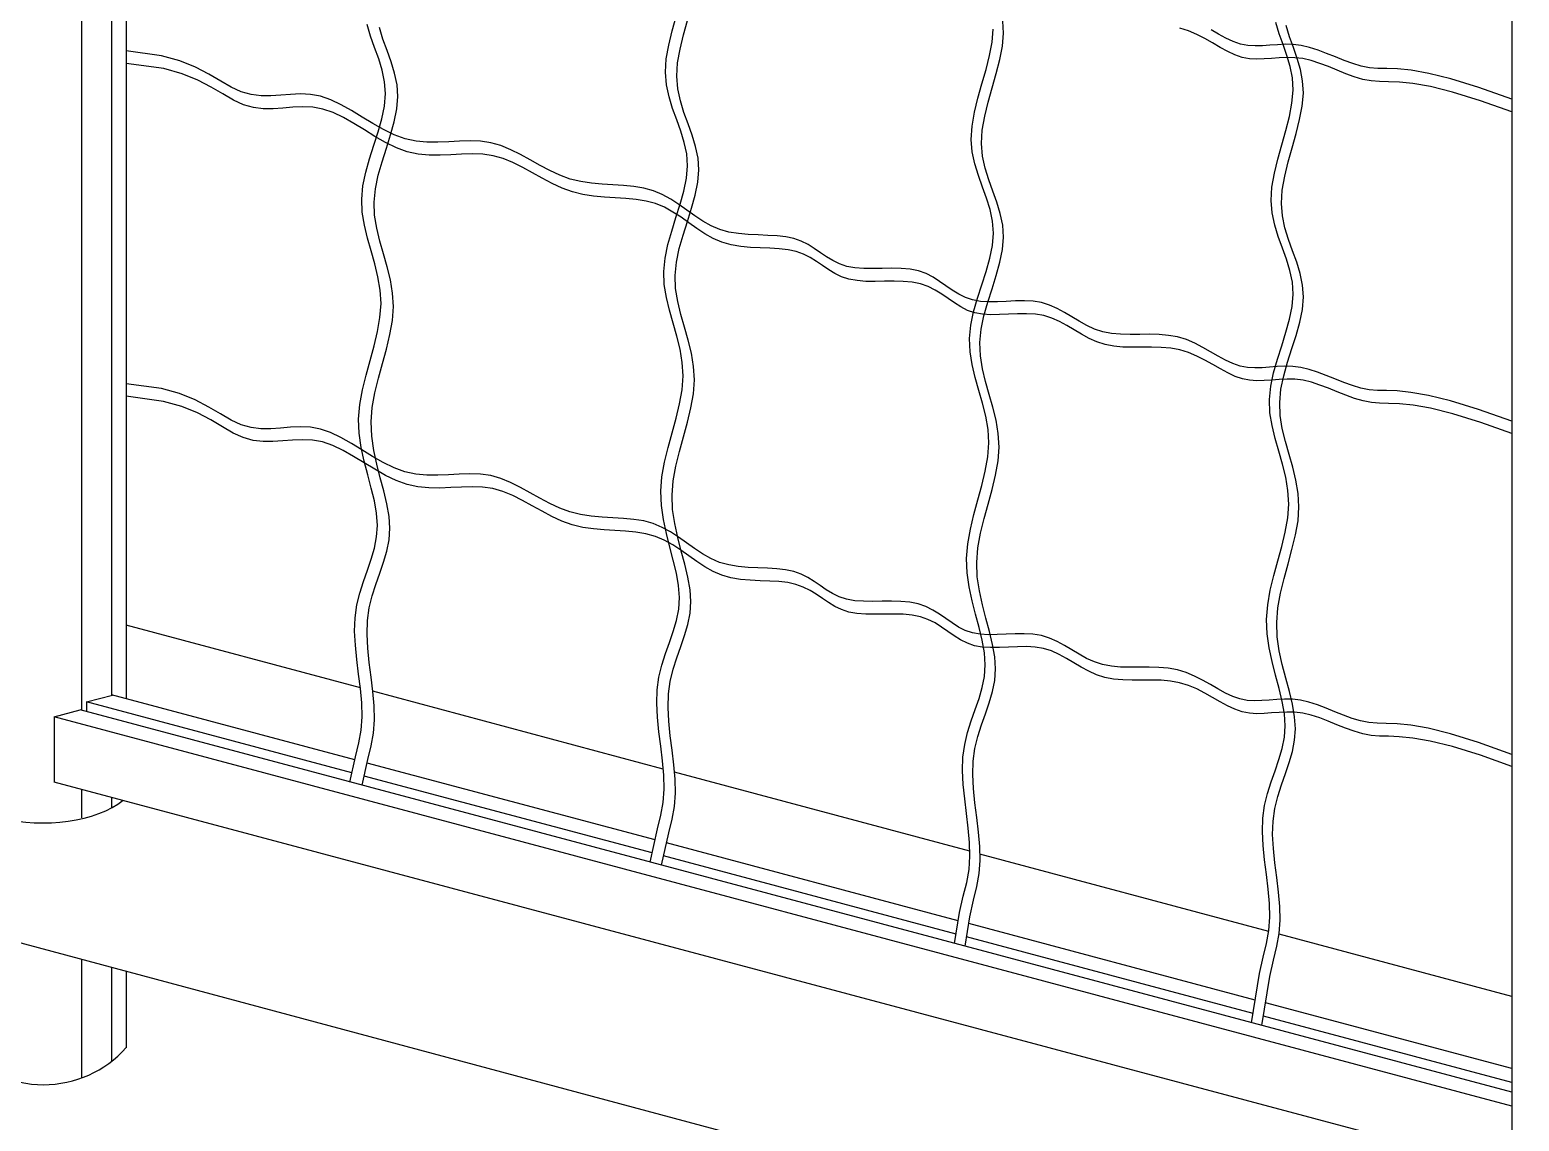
# Model space of a CAD drawing. Header units: millimetres. Extents: x -6218.7 to -6205.6, y -4425 to -4413.8.
# Drawn here: x -6216.96 to -6215.227, y -4418.295 to -4417.026 of the extents above; entities that cross this region are included whole.
import ezdxf

# ---------------------------------------------------------------- set-up
doc = ezdxf.new("R2010")
doc.units = ezdxf.units.MM
doc.header["$LTSCALE"] = 10
doc.layers.add('Termotécnica', color=7, linetype='Continuous')

msp = doc.modelspace()

# ---------------------------------------------------------------- linework, layer by layer
at = {"layer": 'Termotécnica', "color": 1}
for p, q in [((-6216.8997, -4415.4131), (-6216.8997, -4417.8175)), ((-6216.8647, -4415.4225), (-6216.8647, -4417.7999)), ((-6216.8937, -4417.8077), (-6216.8637, -4417.7997)), ((-6216.5852, -4417.8901), (-6216.8937, -4417.8077)), ((-6216.8937, -4417.8077), (-6216.8937, -4417.8189)), ((-6216.5818, -4417.8749), (-6216.8647, -4417.7994)), ((-6216.9314, -4417.8252), (-6216.9013, -4417.8171)), ((-6215.236, -4418.2777), (-6216.9314, -4417.8252)), ((-6215.236, -4418.2617), (-6216.9013, -4417.8171)), ((-6216.2325, -4417.9682), (-6216.5674, -4417.8788)), ((-6216.2359, -4417.9833), (-6216.5708, -4417.8939)), ((-6216.8997, -4417.9093), (-6216.8997, -4417.9427)), ((-6216.8647, -4417.9187), (-6216.8647, -4417.9307)), ((-6216.2188, -4417.9718), (-6216.219, -4417.9717)), ((-6215.8798, -4418.0623), (-6216.219, -4417.9717)), ((-6216.2223, -4417.9869), (-6216.2225, -4417.9869)), ((-6215.8823, -4418.0777), (-6216.2225, -4417.9869)), ((-6215.5344, -4418.1545), (-6215.8676, -4418.0656)), ((-6215.5368, -4418.1699), (-6215.8701, -4418.081)), ((-6216.8997, -4418.1073), (-6216.8997, -4418.2451)), ((-6216.8647, -4418.1167), (-6216.8647, -4418.2258)), ((-6215.236, -4418.2342), (-6215.5224, -4418.1577)), ((-6215.236, -4418.2502), (-6215.5249, -4418.1731))]:
    msp.add_line(p, q, dxfattribs=at)
at = {"layer": 'Termotécnica', "color": 2}
for p, q in [((-6216.8477, -4415.427), (-6216.8477, -4417.8039)), ((-6215.2358, -4415.8595), (-6215.2358, -4418.3971)), ((-6216.8477, -4418.1212), (-6216.8477, -4418.2099))]:
    msp.add_line(p, q, dxfattribs=at)
at = {"layer": 'Termotécnica', "color": 4}
for p, q in [((-6213.562, -4419.0016), (-6218.4827, -4417.6831)), ((-6216.5752, -4417.7914), (-6216.8477, -4417.7184)), ((-6216.2229, -4417.8858), (-6216.5606, -4417.7954)), ((-6216.9314, -4417.8252), (-6216.9313, -4417.9009)), ((-6215.8663, -4417.9814), (-6216.2099, -4417.8893)), ((-6215.2358, -4418.3535), (-6216.9313, -4417.9009)), ((-6215.5185, -4418.0746), (-6215.8545, -4417.9846)), ((-6215.2358, -4418.1503), (-6215.5066, -4418.0778))]:
    msp.add_line(p, q, dxfattribs=at)
at = {"layer": 'Termotécnica', "color": 1}
for points in [[(-6216.2383, -4417.9941), (-6216.2296, -4417.9554), (-6216.2257, -4417.9394), (-6216.2229, -4417.9246), (-6216.2218, -4417.9091), (-6216.2223, -4417.8929), (-6216.2238, -4417.8763), (-6216.2258, -4417.8593), (-6216.2279, -4417.8424), (-6216.2297, -4417.8256), (-6216.2305, -4417.8093), (-6216.2301, -4417.7938), (-6216.228, -4417.779), (-6216.2245, -4417.7651), (-6216.2203, -4417.7516), (-6216.2157, -4417.7386), (-6216.2113, -4417.7257), (-6216.2076, -4417.7129), (-6216.2049, -4417.6998), (-6216.204, -4417.6864), (-6216.205, -4417.6724), (-6216.2075, -4417.658), (-6216.2112, -4417.643), (-6216.2153, -4417.6276), (-6216.2193, -4417.6118), (-6216.2228, -4417.5957), (-6216.2251, -4417.5793), (-6216.2258, -4417.5627), (-6216.2244, -4417.5458), (-6216.2214, -4417.5288), (-6216.2173, -4417.5117), (-6216.2126, -4417.4947), (-6216.208, -4417.4778), (-6216.204, -4417.4611), (-6216.2011, -4417.4446), (-6216.1999, -4417.4285), (-6216.2008, -4417.4128), (-6216.2034, -4417.3974), (-6216.2072, -4417.3822), (-6216.2114, -4417.3672), (-6216.2157, -4417.3523), (-6216.2193, -4417.3373), (-6216.2217, -4417.3223), (-6216.2223, -4417.307), (-6216.2208, -4417.2915), (-6216.2176, -4417.2758), (-6216.2131, -4417.2601), (-6216.2081, -4417.2444), (-6216.2032, -4417.2288), (-6216.1989, -4417.2136), (-6216.1958, -4417.1987), (-6216.1946, -4417.1843), (-6216.1956, -4417.1705), (-6216.1985, -4417.157), (-6216.2026, -4417.1439), (-6216.2073, -4417.1308), (-6216.212, -4417.1175), (-6216.2162, -4417.104), (-6216.2192, -4417.09), (-6216.2204, -4417.0753), (-6216.2194, -4417.0599), (-6216.2166, -4417.0438), (-6216.2125, -4417.0273), (-6216.2079, -4417.0107)], [(-6216.2249, -4417.9977), (-6216.2164, -4417.9601), (-6216.2125, -4417.9441), (-6216.2097, -4417.9293), (-6216.2087, -4417.9138), (-6216.2091, -4417.8977), (-6216.2106, -4417.881), (-6216.2126, -4417.864), (-6216.2148, -4417.8471), (-6216.2165, -4417.8303), (-6216.2173, -4417.8141), (-6216.2169, -4417.7985), (-6216.2148, -4417.7838), (-6216.2113, -4417.7698), (-6216.2071, -4417.7564), (-6216.2025, -4417.7433), (-6216.1981, -4417.7305), (-6216.1944, -4417.7176), (-6216.1918, -4417.7045), (-6216.1908, -4417.6911), (-6216.1918, -4417.6772), (-6216.1943, -4417.6627), (-6216.198, -4417.6477), (-6216.2021, -4417.6323), (-6216.2061, -4417.6166), (-6216.2096, -4417.6004), (-6216.212, -4417.584), (-6216.2126, -4417.5674), (-6216.2113, -4417.5505), (-6216.2082, -4417.5335), (-6216.2041, -4417.5165), (-6216.1994, -4417.4994), (-6216.1948, -4417.4825), (-6216.1908, -4417.4658), (-6216.1879, -4417.4493), (-6216.1867, -4417.4332), (-6216.1876, -4417.4175), (-6216.1902, -4417.4021), (-6216.194, -4417.3869), (-6216.1982, -4417.3719), (-6216.2025, -4417.357), (-6216.2061, -4417.3421), (-6216.2085, -4417.327), (-6216.2092, -4417.3117), (-6216.2076, -4417.2962), (-6216.2044, -4417.2805), (-6216.1999, -4417.2648), (-6216.1949, -4417.2491), (-6216.19, -4417.2336), (-6216.1857, -4417.2183), (-6216.1826, -4417.2034), (-6216.1814, -4417.189), (-6216.1824, -4417.1752), (-6216.1853, -4417.1618), (-6216.1894, -4417.1486), (-6216.1941, -4417.1355), (-6216.1988, -4417.1223), (-6216.203, -4417.1087), (-6216.206, -4417.0947), (-6216.2072, -4417.08), (-6216.2062, -4417.0646), (-6216.2034, -4417.0485), (-6216.1994, -4417.032), (-6216.1947, -4417.0154)], [(-6216.5876, -4417.9009), (-6216.581, -4417.8714), (-6216.577, -4417.8554), (-6216.5742, -4417.8406), (-6216.5732, -4417.8251), (-6216.5737, -4417.8089), (-6216.5751, -4417.7923), (-6216.5772, -4417.7753), (-6216.5793, -4417.7584), (-6216.581, -4417.7416), (-6216.5819, -4417.7253), (-6216.5814, -4417.7098), (-6216.5793, -4417.695), (-6216.5759, -4417.6811), (-6216.5716, -4417.6676), (-6216.5671, -4417.6546), (-6216.5627, -4417.6417), (-6216.5589, -4417.6289), (-6216.5563, -4417.6158), (-6216.5553, -4417.6024), (-6216.5563, -4417.5884), (-6216.5589, -4417.574), (-6216.5625, -4417.559), (-6216.5666, -4417.5436), (-6216.5707, -4417.5278), (-6216.5742, -4417.5117), (-6216.5765, -4417.4953), (-6216.5772, -4417.4787), (-6216.5758, -4417.4618), (-6216.5728, -4417.4448), (-6216.5686, -4417.4277), (-6216.564, -4417.4107), (-6216.5593, -4417.3938), (-6216.5553, -4417.3771), (-6216.5524, -4417.3606), (-6216.5512, -4417.3445), (-6216.5522, -4417.3288), (-6216.5548, -4417.3134), (-6216.5585, -4417.2982), (-6216.5628, -4417.2832), (-6216.567, -4417.2683), (-6216.5706, -4417.2533), (-6216.5731, -4417.2383), (-6216.5737, -4417.223), (-6216.5722, -4417.2075), (-6216.5689, -4417.1918), (-6216.5645, -4417.1761), (-6216.5595, -4417.1604), (-6216.5545, -4417.1448), (-6216.5502, -4417.1296), (-6216.5472, -4417.1147), (-6216.5459, -4417.1003), (-6216.547, -4417.0865), (-6216.5498, -4417.073), (-6216.5539, -4417.0599), (-6216.5586, -4417.0468), (-6216.5634, -4417.0335), (-6216.5675, -4417.02)], [(-6216.5732, -4417.9047), (-6216.5665, -4417.8748), (-6216.5625, -4417.8589), (-6216.5598, -4417.844), (-6216.5587, -4417.8286), (-6216.5592, -4417.8124), (-6216.5607, -4417.7957), (-6216.5627, -4417.7788), (-6216.5648, -4417.7618), (-6216.5666, -4417.7451), (-6216.5674, -4417.7288), (-6216.567, -4417.7132), (-6216.5648, -4417.6985), (-6216.5614, -4417.6845), (-6216.5572, -4417.6711), (-6216.5526, -4417.658), (-6216.5482, -4417.6452), (-6216.5444, -4417.6323), (-6216.5418, -4417.6193), (-6216.5409, -4417.6058), (-6216.5418, -4417.5919), (-6216.5444, -4417.5774), (-6216.548, -4417.5624), (-6216.5521, -4417.5471), (-6216.5562, -4417.5313), (-6216.5597, -4417.5152), (-6216.562, -4417.4988), (-6216.5627, -4417.4821), (-6216.5613, -4417.4652), (-6216.5583, -4417.4482), (-6216.5542, -4417.4312), (-6216.5495, -4417.4142), (-6216.5449, -4417.3973), (-6216.5408, -4417.3805), (-6216.538, -4417.3641), (-6216.5368, -4417.3479), (-6216.5377, -4417.3322), (-6216.5403, -4417.3168), (-6216.544, -4417.3017), (-6216.5483, -4417.2867), (-6216.5526, -4417.2717), (-6216.5562, -4417.2568), (-6216.5586, -4417.2417), (-6216.5592, -4417.2265), (-6216.5577, -4417.211), (-6216.5544, -4417.1953), (-6216.55, -4417.1795), (-6216.545, -4417.1638), (-6216.5401, -4417.1483), (-6216.5358, -4417.133), (-6216.5327, -4417.1181), (-6216.5315, -4417.1037), (-6216.5325, -4417.0899), (-6216.5354, -4417.0765), (-6216.5394, -4417.0633), (-6216.5442, -4417.0502), (-6216.5489, -4417.037), (-6216.5531, -4417.0235)], [(-6215.884, -4418.0887), (-6215.8783, -4418.0528), (-6215.8739, -4418.0335), (-6215.87, -4418.0176), (-6215.8672, -4418.0027), (-6215.8662, -4417.9873), (-6215.8666, -4417.9711), (-6215.8681, -4417.9544), (-6215.8702, -4417.9375), (-6215.8723, -4417.9205), (-6215.874, -4417.9038), (-6215.8749, -4417.8875), (-6215.8744, -4417.8719), (-6215.8723, -4417.8572), (-6215.8689, -4417.8432), (-6215.8646, -4417.8298), (-6215.86, -4417.8167), (-6215.8556, -4417.8039), (-6215.8519, -4417.791), (-6215.8493, -4417.778), (-6215.8483, -4417.7645), (-6215.8493, -4417.7506), (-6215.8519, -4417.7361), (-6215.8555, -4417.7211), (-6215.8596, -4417.7058), (-6215.8637, -4417.69), (-6215.8671, -4417.6739), (-6215.8695, -4417.6575), (-6215.8701, -4417.6408), (-6215.8688, -4417.6239), (-6215.8657, -4417.6069), (-6215.8616, -4417.5899), (-6215.857, -4417.5729), (-6215.8523, -4417.556), (-6215.8483, -4417.5392), (-6215.8454, -4417.5228), (-6215.8442, -4417.5066), (-6215.8451, -4417.4909), (-6215.8478, -4417.4755), (-6215.8515, -4417.4604), (-6215.8558, -4417.4454), (-6215.86, -4417.4304), (-6215.8636, -4417.4155), (-6215.866, -4417.4004), (-6215.8667, -4417.3852), (-6215.8651, -4417.3697), (-6215.8619, -4417.354), (-6215.8574, -4417.3382), (-6215.8525, -4417.3225), (-6215.8475, -4417.307), (-6215.8432, -4417.2917), (-6215.8401, -4417.2768), (-6215.8389, -4417.2624), (-6215.8399, -4417.2486), (-6215.8428, -4417.2352), (-6215.8469, -4417.222), (-6215.8516, -4417.2089), (-6215.8563, -4417.1957), (-6215.8605, -4417.1821), (-6215.8635, -4417.1681), (-6215.8647, -4417.1535), (-6215.8637, -4417.138), (-6215.8609, -4417.1219), (-6215.8569, -4417.1055), (-6215.8522, -4417.0888), (-6215.8475, -4417.0723), (-6215.8434, -4417.056), (-6215.8404, -4417.0403), (-6215.8391, -4417.0253)], [(-6215.8719, -4418.0919), (-6215.8664, -4418.0575), (-6215.862, -4418.0383), (-6215.8581, -4418.0223), (-6215.8553, -4418.0074), (-6215.8542, -4417.992), (-6215.8547, -4417.9758), (-6215.8562, -4417.9591), (-6215.8582, -4417.9422), (-6215.8604, -4417.9252), (-6215.8621, -4417.9085), (-6215.8629, -4417.8922), (-6215.8625, -4417.8766), (-6215.8604, -4417.8619), (-6215.8569, -4417.8479), (-6215.8527, -4417.8345), (-6215.8481, -4417.8215), (-6215.8437, -4417.8086), (-6215.84, -4417.7957), (-6215.8374, -4417.7827), (-6215.8364, -4417.7693), (-6215.8374, -4417.7553), (-6215.8399, -4417.7408), (-6215.8436, -4417.7259), (-6215.8477, -4417.7105), (-6215.8517, -4417.6947), (-6215.8552, -4417.6786), (-6215.8576, -4417.6622), (-6215.8582, -4417.6455), (-6215.8569, -4417.6286), (-6215.8538, -4417.6116), (-6215.8497, -4417.5946), (-6215.845, -4417.5776), (-6215.8404, -4417.5607), (-6215.8364, -4417.5439), (-6215.8335, -4417.5275), (-6215.8323, -4417.5114), (-6215.8332, -4417.4956), (-6215.8358, -4417.4802), (-6215.8396, -4417.4651), (-6215.8438, -4417.4501), (-6215.8481, -4417.4351), (-6215.8517, -4417.4202), (-6215.8541, -4417.4051), (-6215.8547, -4417.3899), (-6215.8532, -4417.3744), (-6215.85, -4417.3587), (-6215.8455, -4417.3429), (-6215.8405, -4417.3272), (-6215.8356, -4417.3117), (-6215.8313, -4417.2964), (-6215.8282, -4417.2815), (-6215.827, -4417.2672), (-6215.828, -4417.2533), (-6215.8309, -4417.2399), (-6215.835, -4417.2267), (-6215.8397, -4417.2136), (-6215.8444, -4417.2004), (-6215.8486, -4417.1869), (-6215.8516, -4417.1729), (-6215.8528, -4417.1582), (-6215.8518, -4417.1427), (-6215.849, -4417.1266), (-6215.845, -4417.1102), (-6215.8403, -4417.0935), (-6215.8356, -4417.077), (-6215.8315, -4417.0607), (-6215.8285, -4417.045), (-6215.8272, -4417.03), (-6215.8281, -4417.0159)], [(-6215.2358, -4417.1215), (-6215.2722, -4417.1086), (-6215.3048, -4417.0986), (-6215.3306, -4417.0922), (-6215.3509, -4417.0886), (-6215.3667, -4417.087), (-6215.3793, -4417.0865), (-6215.3898, -4417.0863), (-6215.3995, -4417.0856), (-6215.4092, -4417.0837), (-6215.4191, -4417.0807), (-6215.4291, -4417.0771), (-6215.4392, -4417.073), (-6215.4493, -4417.0689), (-6215.4594, -4417.0651), (-6215.4693, -4417.0619), (-6215.479, -4417.0596), (-6215.4884, -4417.0585), (-6215.4976, -4417.0583), (-6215.5066, -4417.0587), (-6215.5153, -4417.0594), (-6215.524, -4417.06), (-6215.5326, -4417.0602), (-6215.541, -4417.0597), (-6215.5495, -4417.0581), (-6215.5579, -4417.0552), (-6215.5664, -4417.0512), (-6215.5751, -4417.0465), (-6215.5839, -4417.0414), (-6215.5929, -4417.0363), (-6215.6023, -4417.0315), (-6215.6121, -4417.0274), (-6215.6222, -4417.0242)], [(-6215.2358, -4417.1068), (-6215.2741, -4417.0932), (-6215.3067, -4417.0832), (-6215.3326, -4417.0768), (-6215.3528, -4417.0732), (-6215.3687, -4417.0716), (-6215.3813, -4417.0711), (-6215.3918, -4417.0709), (-6215.4014, -4417.0702), (-6215.4111, -4417.0683), (-6215.421, -4417.0654), (-6215.431, -4417.0617), (-6215.4411, -4417.0577), (-6215.4513, -4417.0536), (-6215.4613, -4417.0497), (-6215.4712, -4417.0465), (-6215.4809, -4417.0443), (-6215.4903, -4417.0431), (-6215.4995, -4417.0429), (-6215.5085, -4417.0434), (-6215.5173, -4417.044), (-6215.5259, -4417.0446), (-6215.5345, -4417.0448), (-6215.543, -4417.0443), (-6215.5514, -4417.0427), (-6215.5599, -4417.0398), (-6215.5684, -4417.0358), (-6215.577, -4417.0311), (-6215.5858, -4417.0261)], [(-6215.5386, -4418.1809), (-6215.5294, -4418.1237), (-6215.5251, -4418.1045), (-6215.5211, -4418.0885), (-6215.5184, -4418.0736), (-6215.5173, -4418.0582), (-6215.5178, -4418.042), (-6215.5193, -4418.0254), (-6215.5213, -4418.0084), (-6215.5234, -4417.9915), (-6215.5252, -4417.9747), (-6215.526, -4417.9584), (-6215.5256, -4417.9429), (-6215.5234, -4417.9281), (-6215.52, -4417.9142), (-6215.5158, -4417.9007), (-6215.5112, -4417.8877), (-6215.5068, -4417.8748), (-6215.503, -4417.862), (-6215.5004, -4417.8489), (-6215.4995, -4417.8355), (-6215.5005, -4417.8215), (-6215.503, -4417.8071), (-6215.5066, -4417.7921), (-6215.5108, -4417.7767), (-6215.5148, -4417.7609), (-6215.5183, -4417.7448), (-6215.5206, -4417.7284), (-6215.5213, -4417.7117), (-6215.5199, -4417.6949), (-6215.5169, -4417.6779), (-6215.5128, -4417.6608), (-6215.5081, -4417.6438), (-6215.5035, -4417.6269), (-6215.4994, -4417.6102), (-6215.4966, -4417.5937), (-6215.4954, -4417.5776), (-6215.4963, -4417.5619), (-6215.4989, -4417.5465), (-6215.5027, -4417.5313), (-6215.5069, -4417.5163), (-6215.5112, -4417.5014), (-6215.5148, -4417.4864), (-6215.5172, -4417.4714), (-6215.5178, -4417.4561), (-6215.5163, -4417.4406), (-6215.513, -4417.4249), (-6215.5086, -4417.4092), (-6215.5036, -4417.3935), (-6215.4987, -4417.3779), (-6215.4944, -4417.3627), (-6215.4913, -4417.3478), (-6215.4901, -4417.3334), (-6215.4911, -4417.3196), (-6215.494, -4417.3061), (-6215.4981, -4417.293), (-6215.5028, -4417.2799), (-6215.5075, -4417.2666), (-6215.5117, -4417.2531), (-6215.5147, -4417.2391), (-6215.5159, -4417.2244), (-6215.5149, -4417.2089), (-6215.5121, -4417.1929), (-6215.508, -4417.1764), (-6215.5034, -4417.1598), (-6215.4987, -4417.1432), (-6215.4946, -4417.127), (-6215.4916, -4417.1112), (-6215.4903, -4417.0962), (-6215.4912, -4417.0821), (-6215.4938, -4417.0688), (-6215.4975, -4417.0559), (-6215.5019, -4417.0433), (-6215.5064, -4417.0306), (-6215.5103, -4417.0177)], [(-6215.5266, -4418.1841), (-6215.5175, -4418.1272), (-6215.5132, -4418.1079), (-6215.5092, -4418.0919), (-6215.5064, -4418.0771), (-6215.5054, -4418.0617), (-6215.5059, -4418.0455), (-6215.5074, -4418.0288), (-6215.5094, -4418.0119), (-6215.5115, -4417.9949), (-6215.5132, -4417.9782), (-6215.5141, -4417.9619), (-6215.5136, -4417.9463), (-6215.5115, -4417.9316), (-6215.5081, -4417.9176), (-6215.5039, -4417.9042), (-6215.4993, -4417.8911), (-6215.4949, -4417.8783), (-6215.4911, -4417.8654), (-6215.4885, -4417.8524), (-6215.4876, -4417.8389), (-6215.4885, -4417.825), (-6215.4911, -4417.8105), (-6215.4947, -4417.7955), (-6215.4988, -4417.7802), (-6215.5029, -4417.7644), (-6215.5064, -4417.7483), (-6215.5087, -4417.7319), (-6215.5094, -4417.7152), (-6215.508, -4417.6983), (-6215.505, -4417.6813), (-6215.5009, -4417.6643), (-6215.4962, -4417.6473), (-6215.4916, -4417.6303), (-6215.4875, -4417.6136), (-6215.4846, -4417.5972), (-6215.4835, -4417.581), (-6215.4844, -4417.5653), (-6215.487, -4417.5499), (-6215.4907, -4417.5348), (-6215.495, -4417.5198), (-6215.4992, -4417.5048), (-6215.5029, -4417.4899), (-6215.5053, -4417.4748), (-6215.5059, -4417.4596), (-6215.5044, -4417.444), (-6215.5011, -4417.4284), (-6215.4967, -4417.4126), (-6215.4917, -4417.3969), (-6215.4868, -4417.3814), (-6215.4825, -4417.3661), (-6215.4794, -4417.3512), (-6215.4782, -4417.3368), (-6215.4792, -4417.323), (-6215.482, -4417.3096), (-6215.4861, -4417.2964), (-6215.4909, -4417.2833), (-6215.4956, -4417.2701), (-6215.4998, -4417.2565), (-6215.5027, -4417.2425), (-6215.5039, -4417.2279), (-6215.5029, -4417.2124), (-6215.5001, -4417.1963), (-6215.4961, -4417.1798), (-6215.4915, -4417.1632), (-6215.4868, -4417.1467), (-6215.4827, -4417.1304), (-6215.4797, -4417.1147), (-6215.4784, -4417.0997), (-6215.4792, -4417.0856), (-6215.4818, -4417.0722), (-6215.4856, -4417.0594), (-6215.49, -4417.0467), (-6215.4945, -4417.0341), (-6215.4984, -4417.0212)], [(-6215.2358, -4417.4814), (-6215.2745, -4417.4676), (-6215.3072, -4417.4576), (-6215.333, -4417.4512), (-6215.3533, -4417.4477), (-6215.3691, -4417.4461), (-6215.3817, -4417.4456), (-6215.3922, -4417.4454), (-6215.4019, -4417.4446), (-6215.4115, -4417.4427), (-6215.4214, -4417.4398), (-6215.4315, -4417.4361), (-6215.4416, -4417.4321), (-6215.4517, -4417.428), (-6215.4618, -4417.4242), (-6215.4717, -4417.421), (-6215.4814, -4417.4187), (-6215.4908, -4417.4176), (-6215.5, -4417.4174), (-6215.5089, -4417.4178), (-6215.5177, -4417.4185), (-6215.5264, -4417.4191), (-6215.535, -4417.4193), (-6215.5434, -4417.4187), (-6215.5519, -4417.4171), (-6215.5603, -4417.4142), (-6215.5688, -4417.4103), (-6215.5775, -4417.4056), (-6215.5863, -4417.4005), (-6215.5953, -4417.3954), (-6215.6047, -4417.3906), (-6215.6144, -4417.3864), (-6215.6246, -4417.3833), (-6215.6352, -4417.3814), (-6215.6462, -4417.3804), (-6215.6574, -4417.3802), (-6215.6687, -4417.3803), (-6215.6799, -4417.3803), (-6215.6909, -4417.3801), (-6215.7015, -4417.3791), (-6215.7116, -4417.3772), (-6215.7212, -4417.3741), (-6215.7303, -4417.3699), (-6215.739, -4417.3651), (-6215.7475, -4417.36), (-6215.7561, -4417.355), (-6215.7647, -4417.3503), (-6215.7736, -4417.3463), (-6215.7829, -4417.3434), (-6215.7927, -4417.3418), (-6215.8029, -4417.3412), (-6215.8134, -4417.3414), (-6215.8239, -4417.3419), (-6215.8343, -4417.3423), (-6215.8444, -4417.3425), (-6215.8541, -4417.3419), (-6215.8632, -4417.3403), (-6215.8715, -4417.3374), (-6215.8793, -4417.3334), (-6215.8868, -4417.3288), (-6215.8941, -4417.3237), (-6215.9015, -4417.3186), (-6215.9091, -4417.3138), (-6215.9173, -4417.3096), (-6215.9261, -4417.3065), (-6215.9358, -4417.3046), (-6215.9462, -4417.3037), (-6215.957, -4417.3034), (-6215.9681, -4417.3035), (-6215.979, -4417.3037), (-6215.9898, -4417.3036), (-6216, -4417.3028), (-6216.0094, -4417.3012), (-6216.018, -4417.2983), (-6216.0258, -4417.2945), (-6216.0331, -4417.2901), (-6216.0402, -4417.2853), (-6216.0472, -4417.2805), (-6216.0545, -4417.2759), (-6216.0624, -4417.2719), (-6216.0709, -4417.2688), (-6216.0804, -4417.2669), (-6216.0906, -4417.2657), (-6216.1014, -4417.2651), (-6216.1126, -4417.2647), (-6216.124, -4417.2641), (-6216.1354, -4417.2631), (-6216.1465, -4417.2613), (-6216.1572, -4417.2583), (-6216.1673, -4417.2539), (-6216.1769, -4417.2485), (-6216.1863, -4417.2423), (-6216.1955, -4417.2357), (-6216.2048, -4417.2292), (-6216.2142, -4417.223), (-6216.224, -4417.2175), (-6216.2344, -4417.2132), (-6216.2454, -4417.2102), (-6216.257, -4417.2083), (-6216.269, -4417.2072), (-6216.2814, -4417.2064), (-6216.2939, -4417.2056), (-6216.3065, -4417.2045), (-6216.3189, -4417.2026), (-6216.3312, -4417.1996), (-6216.3431, -4417.1952), (-6216.3548, -4417.1898), (-6216.3662, -4417.1838), (-6216.3776, -4417.1774), (-6216.3889, -4417.1712), (-6216.4002, -4417.1656), (-6216.4117, -4417.1608), (-6216.4234, -4417.1575), (-6216.4354, -4417.1557), (-6216.4475, -4417.1553), (-6216.4599, -4417.1556), (-6216.4725, -4417.1563), (-6216.4851, -4417.1569), (-6216.4978, -4417.1568), (-6216.5105, -4417.1556), (-6216.5232, -4417.1529), (-6216.5358, -4417.1483), (-6216.5483, -4417.1422), (-6216.5608, -4417.1351), (-6216.5731, -4417.1275), (-6216.5854, -4417.12), (-6216.5975, -4417.1132), (-6216.6095, -4417.1074), (-6216.6214, -4417.1033), (-6216.6332, -4417.1012), (-6216.6448, -4417.1007), (-6216.6564, -4417.1012), (-6216.6678, -4417.1021), (-6216.6793, -4417.1028), (-6216.6907, -4417.1029), (-6216.7022, -4417.1015), (-6216.7137, -4417.0983), (-6216.7254, -4417.0928), (-6216.7377, -4417.0857), (-6216.7514, -4417.0776), (-6216.767, -4417.0695), (-6216.7851, -4417.0621), (-6216.8064, -4417.0563), (-6216.8477, -4417.0505)], [(-6215.2358, -4417.4955), (-6215.272, -4417.4826), (-6215.3046, -4417.4726), (-6215.3305, -4417.4662), (-6215.3507, -4417.4626), (-6215.3666, -4417.461), (-6215.3792, -4417.4605), (-6215.3897, -4417.4604), (-6215.3993, -4417.4596), (-6215.409, -4417.4577), (-6215.4189, -4417.4548), (-6215.4289, -4417.4511), (-6215.4391, -4417.4471), (-6215.4492, -4417.443), (-6215.4592, -4417.4392), (-6215.4691, -4417.4359), (-6215.4788, -4417.4337), (-6215.4882, -4417.4325), (-6215.4974, -4417.4324), (-6215.5064, -4417.4328), (-6215.5152, -4417.4334), (-6215.5238, -4417.4341), (-6215.5324, -4417.4343), (-6215.5409, -4417.4337), (-6215.5493, -4417.4321), (-6215.5578, -4417.4292), (-6215.5663, -4417.4252), (-6215.5749, -4417.4205), (-6215.5837, -4417.4155), (-6215.5928, -4417.4104), (-6215.6022, -4417.4056), (-6215.6119, -4417.4014), (-6215.6221, -4417.3983), (-6215.6327, -4417.3963), (-6215.6437, -4417.3954), (-6215.6549, -4417.3952), (-6215.6661, -4417.3952), (-6215.6773, -4417.3953), (-6215.6883, -4417.395), (-6215.699, -4417.3941), (-6215.7091, -4417.3922), (-6215.7186, -4417.389), (-6215.7277, -4417.3849), (-6215.7364, -4417.3801), (-6215.745, -4417.375), (-6215.7535, -4417.3699), (-6215.7621, -4417.3652), (-6215.771, -4417.3613), (-6215.7803, -4417.3584), (-6215.7901, -4417.3568), (-6215.8004, -4417.3562), (-6215.8108, -4417.3563), (-6215.8213, -4417.3568), (-6215.8317, -4417.3573), (-6215.8418, -4417.3575), (-6215.8515, -4417.3569), (-6215.8606, -4417.3553), (-6215.869, -4417.3524), (-6215.8768, -4417.3484), (-6215.8842, -4417.3437), (-6215.8915, -4417.3387), (-6215.8989, -4417.3336), (-6215.9066, -4417.3288), (-6215.9147, -4417.3246), (-6215.9236, -4417.3215), (-6215.9333, -4417.3195), (-6215.9437, -4417.3186), (-6215.9545, -4417.3184), (-6215.9655, -4417.3185), (-6215.9765, -4417.3187), (-6215.9872, -4417.3186), (-6215.9974, -4417.3178), (-6216.0069, -4417.3161), (-6216.0154, -4417.3133), (-6216.0232, -4417.3095), (-6216.0305, -4417.3051), (-6216.0376, -4417.3003), (-6216.0447, -4417.2954), (-6216.052, -4417.2909), (-6216.0598, -4417.2869), (-6216.0684, -4417.2838), (-6216.0778, -4417.2818), (-6216.0881, -4417.2807), (-6216.0989, -4417.2801), (-6216.1101, -4417.2797), (-6216.1215, -4417.2791), (-6216.1328, -4417.2781), (-6216.1439, -4417.2762), (-6216.1546, -4417.2732), (-6216.1647, -4417.2689), (-6216.1744, -4417.2635), (-6216.1837, -4417.2573), (-6216.193, -4417.2507), (-6216.2022, -4417.2441), (-6216.2117, -4417.238), (-6216.2215, -4417.2325), (-6216.2319, -4417.2282), (-6216.2429, -4417.2252), (-6216.2545, -4417.2233), (-6216.2665, -4417.2221), (-6216.2788, -4417.2214), (-6216.2913, -4417.2206), (-6216.3039, -4417.2194), (-6216.3164, -4417.2176), (-6216.3286, -4417.2146), (-6216.3405, -4417.2102), (-6216.3522, -4417.2048), (-6216.3637, -4417.1987), (-6216.375, -4417.1924), (-6216.3863, -4417.1862), (-6216.3977, -4417.1805), (-6216.4092, -4417.1758), (-6216.4209, -4417.1725), (-6216.4328, -4417.1707), (-6216.445, -4417.1703), (-6216.4574, -4417.1706), (-6216.4699, -4417.1713), (-6216.4825, -4417.1718), (-6216.4952, -4417.1718), (-6216.508, -4417.1706), (-6216.5206, -4417.1679), (-6216.5333, -4417.1633), (-6216.5458, -4417.1572), (-6216.5582, -4417.1501), (-6216.5706, -4417.1425), (-6216.5828, -4417.135), (-6216.595, -4417.1281), (-6216.607, -4417.1224), (-6216.6189, -4417.1183), (-6216.6306, -4417.1162), (-6216.6423, -4417.1156), (-6216.6538, -4417.1161), (-6216.6653, -4417.1171), (-6216.6767, -4417.1178), (-6216.6882, -4417.1178), (-6216.6996, -4417.1165), (-6216.7111, -4417.1133), (-6216.7228, -4417.1078), (-6216.7352, -4417.1006), (-6216.7488, -4417.0926), (-6216.7644, -4417.0845), (-6216.7826, -4417.0771), (-6216.8039, -4417.0712), (-6216.8477, -4417.0652)], [(-6215.2358, -4417.8687), (-6215.2748, -4417.8548), (-6215.3074, -4417.8448), (-6215.3333, -4417.8384), (-6215.3535, -4417.8348), (-6215.3694, -4417.8332), (-6215.3819, -4417.8327), (-6215.3925, -4417.8325), (-6215.4021, -4417.8318), (-6215.4118, -4417.8299), (-6215.4217, -4417.8269), (-6215.4317, -4417.8233), (-6215.4418, -4417.8192), (-6215.4519, -4417.8151), (-6215.462, -4417.8113), (-6215.4719, -4417.8081), (-6215.4816, -4417.8058), (-6215.491, -4417.8047), (-6215.5002, -4417.8045), (-6215.5092, -4417.8049), (-6215.518, -4417.8056), (-6215.5266, -4417.8062), (-6215.5352, -4417.8064), (-6215.5437, -4417.8059), (-6215.5521, -4417.8043), (-6215.5606, -4417.8014), (-6215.5691, -4417.7974), (-6215.5777, -4417.7927), (-6215.5865, -4417.7876), (-6215.5956, -4417.7825), (-6215.6049, -4417.7777), (-6215.6147, -4417.7736), (-6215.6248, -4417.7704), (-6215.6355, -4417.7685), (-6215.6465, -4417.7676), (-6215.6577, -4417.7673), (-6215.6689, -4417.7674), (-6215.6801, -4417.7675), (-6215.6911, -4417.7672), (-6215.7017, -4417.7663), (-6215.7119, -4417.7644), (-6215.7214, -4417.7612), (-6215.7305, -4417.7571), (-6215.7392, -4417.7523), (-6215.7478, -4417.7472), (-6215.7563, -4417.7421), (-6215.7649, -4417.7374), (-6215.7738, -4417.7334), (-6215.7831, -4417.7305), (-6215.7929, -4417.7289), (-6215.8031, -4417.7284), (-6215.8136, -4417.7285), (-6215.8241, -4417.729), (-6215.8345, -4417.7295), (-6215.8446, -4417.7296), (-6215.8543, -4417.7291), (-6215.8634, -4417.7275), (-6215.8717, -4417.7245), (-6215.8796, -4417.7206), (-6215.887, -4417.7159), (-6215.8943, -4417.7108), (-6215.9017, -4417.7057), (-6215.9094, -4417.7009), (-6215.9175, -4417.6968), (-6215.9264, -4417.6936), (-6215.9361, -4417.6917), (-6215.9464, -4417.6908), (-6215.9573, -4417.6906), (-6215.9683, -4417.6907), (-6215.9793, -4417.6909), (-6215.99, -4417.6907), (-6216.0002, -4417.69), (-6216.0096, -4417.6883), (-6216.0182, -4417.6855), (-6216.026, -4417.6817), (-6216.0333, -4417.6772), (-6216.0404, -4417.6724), (-6216.0475, -4417.6676), (-6216.0548, -4417.6631), (-6216.0626, -4417.6591), (-6216.0711, -4417.656), (-6216.0806, -4417.654), (-6216.0908, -4417.6529), (-6216.1017, -4417.6522), (-6216.1129, -4417.6518), (-6216.1242, -4417.6513), (-6216.1356, -4417.6502), (-6216.1467, -4417.6484), (-6216.1574, -4417.6454), (-6216.1675, -4417.6411), (-6216.1772, -4417.6356), (-6216.1865, -4417.6294), (-6216.1957, -4417.6229), (-6216.205, -4417.6163), (-6216.2144, -4417.6101), (-6216.2243, -4417.6047), (-6216.2346, -4417.6003), (-6216.2456, -4417.5973), (-6216.2572, -4417.5954), (-6216.2693, -4417.5943), (-6216.2816, -4417.5935), (-6216.2941, -4417.5928), (-6216.3067, -4417.5916), (-6216.3191, -4417.5897), (-6216.3314, -4417.5867), (-6216.3433, -4417.5824), (-6216.355, -4417.577), (-6216.3664, -4417.5709), (-6216.3778, -4417.5646), (-6216.3891, -4417.5584), (-6216.4005, -4417.5527), (-6216.412, -4417.548), (-6216.4236, -4417.5446), (-6216.4356, -4417.5429), (-6216.4478, -4417.5424), (-6216.4602, -4417.5428), (-6216.4727, -4417.5435), (-6216.4853, -4417.544), (-6216.498, -4417.5439), (-6216.5107, -4417.5428), (-6216.5234, -4417.54), (-6216.536, -4417.5354), (-6216.5486, -4417.5293), (-6216.561, -4417.5222), (-6216.5734, -4417.5147), (-6216.5856, -4417.5072), (-6216.5978, -4417.5003), (-6216.6098, -4417.4945), (-6216.6216, -4417.4904), (-6216.6334, -4417.4883), (-6216.645, -4417.4878), (-6216.6566, -4417.4883), (-6216.6681, -4417.4892), (-6216.6795, -4417.49), (-6216.691, -4417.49), (-6216.7024, -4417.4887), (-6216.7139, -4417.4855), (-6216.7256, -4417.48), (-6216.7379, -4417.4728), (-6216.7516, -4417.4648), (-6216.7672, -4417.4566), (-6216.7854, -4417.4492), (-6216.8067, -4417.4434), (-6216.8477, -4417.4377)], [(-6215.2358, -4417.8827), (-6215.2722, -4417.8698), (-6215.3049, -4417.8597), (-6215.3307, -4417.8534), (-6215.351, -4417.8498), (-6215.3668, -4417.8482), (-6215.3794, -4417.8477), (-6215.3899, -4417.8475), (-6215.3995, -4417.8468), (-6215.4092, -4417.8449), (-6215.4191, -4417.8419), (-6215.4292, -4417.8383), (-6215.4393, -4417.8342), (-6215.4494, -4417.8301), (-6215.4594, -4417.8263), (-6215.4693, -4417.8231), (-6215.479, -4417.8208), (-6215.4885, -4417.8197), (-6215.4976, -4417.8195), (-6215.5066, -4417.8199), (-6215.5154, -4417.8206), (-6215.5241, -4417.8212), (-6215.5326, -4417.8214), (-6215.5411, -4417.8209), (-6215.5496, -4417.8192), (-6215.558, -4417.8163), (-6215.5665, -4417.8124), (-6215.5751, -4417.8077), (-6215.584, -4417.8026), (-6215.593, -4417.7975), (-6215.6024, -4417.7927), (-6215.6121, -4417.7886), (-6215.6223, -4417.7854), (-6215.6329, -4417.7835), (-6215.6439, -4417.7826), (-6215.6551, -4417.7823), (-6215.6664, -4417.7824), (-6215.6776, -4417.7824), (-6215.6885, -4417.7822), (-6215.6992, -4417.7813), (-6215.7093, -4417.7793), (-6215.7189, -4417.7762), (-6215.7279, -4417.772), (-6215.7367, -4417.7672), (-6215.7452, -4417.7621), (-6215.7537, -4417.7571), (-6215.7624, -4417.7524), (-6215.7713, -4417.7484), (-6215.7806, -4417.7455), (-6215.7904, -4417.7439), (-6215.8006, -4417.7433), (-6215.811, -4417.7435), (-6215.8215, -4417.744), (-6215.8319, -4417.7445), (-6215.8421, -4417.7446), (-6215.8518, -4417.744), (-6215.8608, -4417.7424), (-6215.8692, -4417.7395), (-6215.877, -4417.7356), (-6215.8845, -4417.7309), (-6215.8918, -4417.7258), (-6215.8991, -4417.7207), (-6215.9068, -4417.7159), (-6215.915, -4417.7118), (-6215.9238, -4417.7086), (-6215.9335, -4417.7067), (-6215.9439, -4417.7058), (-6215.9547, -4417.7055), (-6215.9657, -4417.7057), (-6215.9767, -4417.7058), (-6215.9874, -4417.7057), (-6215.9976, -4417.705), (-6216.0071, -4417.7033), (-6216.0156, -4417.7004), (-6216.0234, -4417.6966), (-6216.0308, -4417.6922), (-6216.0378, -4417.6874), (-6216.0449, -4417.6826), (-6216.0522, -4417.678), (-6216.06, -4417.6741), (-6216.0686, -4417.671), (-6216.078, -4417.669), (-6216.0883, -4417.6678), (-6216.0991, -4417.6672), (-6216.1103, -4417.6668), (-6216.1217, -4417.6662), (-6216.133, -4417.6652), (-6216.1442, -4417.6634), (-6216.1548, -4417.6604), (-6216.165, -4417.656), (-6216.1746, -4417.6506), (-6216.184, -4417.6444), (-6216.1932, -4417.6378), (-6216.2024, -4417.6313), (-6216.2119, -4417.6251), (-6216.2217, -4417.6196), (-6216.2321, -4417.6153), (-6216.2431, -4417.6123), (-6216.2547, -4417.6104), (-6216.2667, -4417.6093), (-6216.2791, -4417.6085), (-6216.2916, -4417.6077), (-6216.3041, -4417.6066), (-6216.3166, -4417.6047), (-6216.3288, -4417.6017), (-6216.3408, -4417.5974), (-6216.3524, -4417.592), (-6216.3639, -4417.5859), (-6216.3752, -4417.5795), (-6216.3866, -4417.5733), (-6216.3979, -4417.5677), (-6216.4094, -4417.563), (-6216.4211, -4417.5596), (-6216.433, -4417.5579), (-6216.4452, -4417.5574), (-6216.4576, -4417.5578), (-6216.4701, -4417.5584), (-6216.4828, -4417.559), (-6216.4955, -4417.5589), (-6216.5082, -4417.5577), (-6216.5209, -4417.555), (-6216.5335, -4417.5504), (-6216.546, -4417.5443), (-6216.5585, -4417.5372), (-6216.5708, -4417.5296), (-6216.5831, -4417.5222), (-6216.5952, -4417.5153), (-6216.6072, -4417.5095), (-6216.6191, -4417.5054), (-6216.6308, -4417.5033), (-6216.6425, -4417.5028), (-6216.654, -4417.5033), (-6216.6655, -4417.5042), (-6216.677, -4417.505), (-6216.6884, -4417.505), (-6216.6999, -4417.5037), (-6216.7114, -4417.5004), (-6216.723, -4417.495), (-6216.7354, -4417.4878), (-6216.7491, -4417.4797), (-6216.7647, -4417.4716), (-6216.7828, -4417.4642), (-6216.8041, -4417.4584), (-6216.8477, -4417.4523)]]:
    msp.add_lwpolyline(points, dxfattribs=at)
at = {"layer": 'Termotécnica', "color": 2}
msp.add_arc((-6216.9439, -4418.124), 0.1289, 221.7357, 318.2643, dxfattribs=at)
at = {"layer": 'Termotécnica', "color": 4}
msp.add_ellipse((-6216.9439, -4417.8889), major_axis=(-0.1118, 0), ratio=0.533394, start_param=5.951412, end_param=8.834983, dxfattribs=at)

doc.saveas('drawing.dxf')
